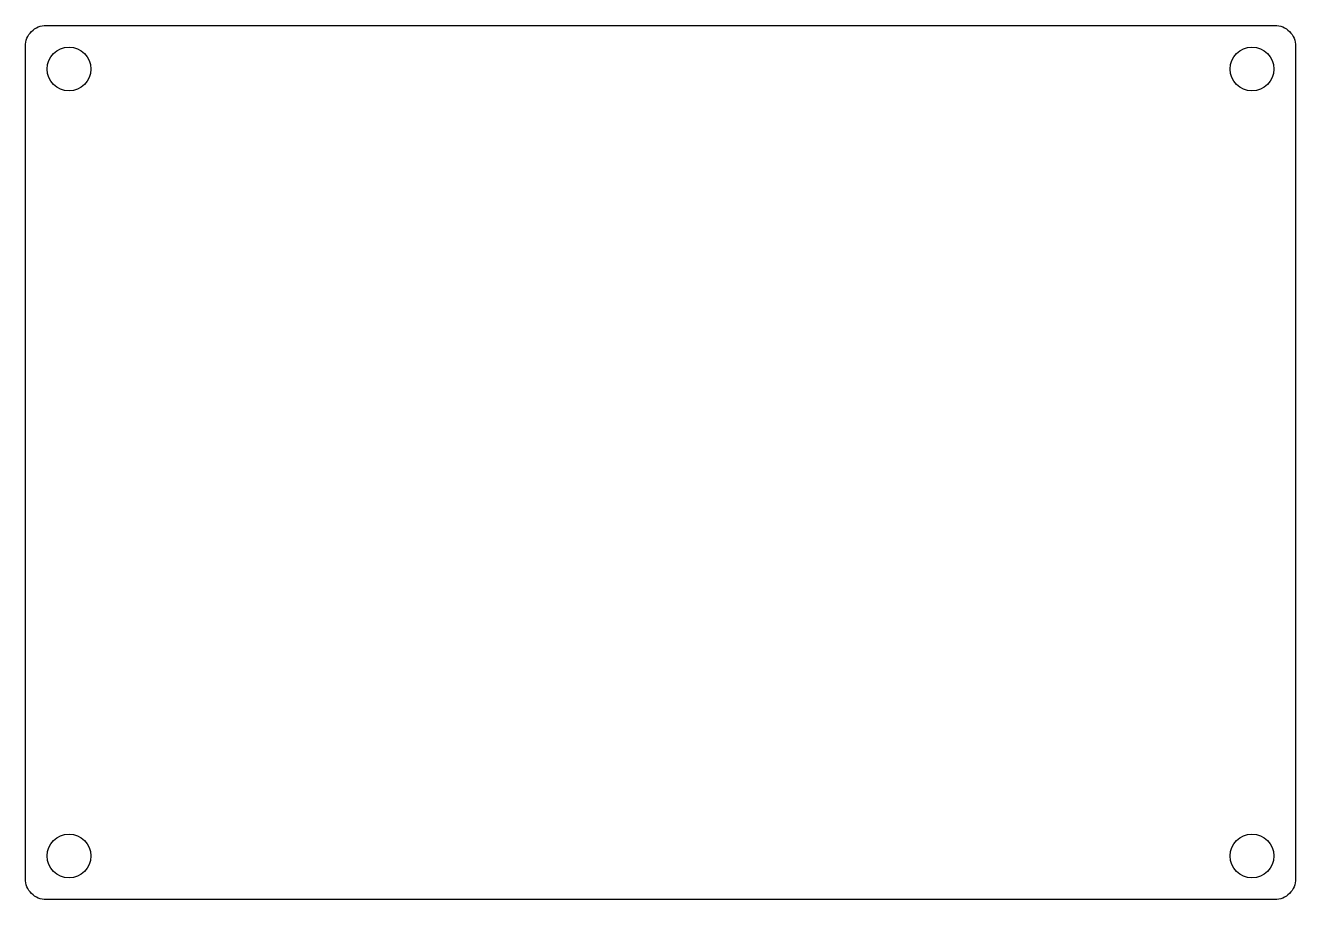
# Model space of a CAD drawing. Header units: millimetres. Extents: x -30.6 to 30.6, y -21.1 to 21.1.
import ezdxf

# ---------------------------------------------------------------- set-up
doc = ezdxf.new("R2010")
doc.units = ezdxf.units.MM
doc.layers.get('0').update_dxf_attribs({"linetype": 'CONTINUOUS'})

msp = doc.modelspace()

# ---------------------------------------------------------------- linework, layer by layer
msp.add_lwpolyline([(29.575, 21.05, -0.414214), (30.575, 20.05), (30.575, -20.05, -0.414214), (29.575, -21.05), (-29.575, -21.05, -0.414214), (-30.575, -20.05), (-30.575, 20.05, -0.414214), (-29.575, 21.05)], format="xyb", close=True)
for centre in [(-28.475, 18.95), (28.475, 18.95), (-28.475, -18.95), (28.475, -18.95)]:
    msp.add_circle(centre, 1.054)

doc.saveas('drawing.dxf')
